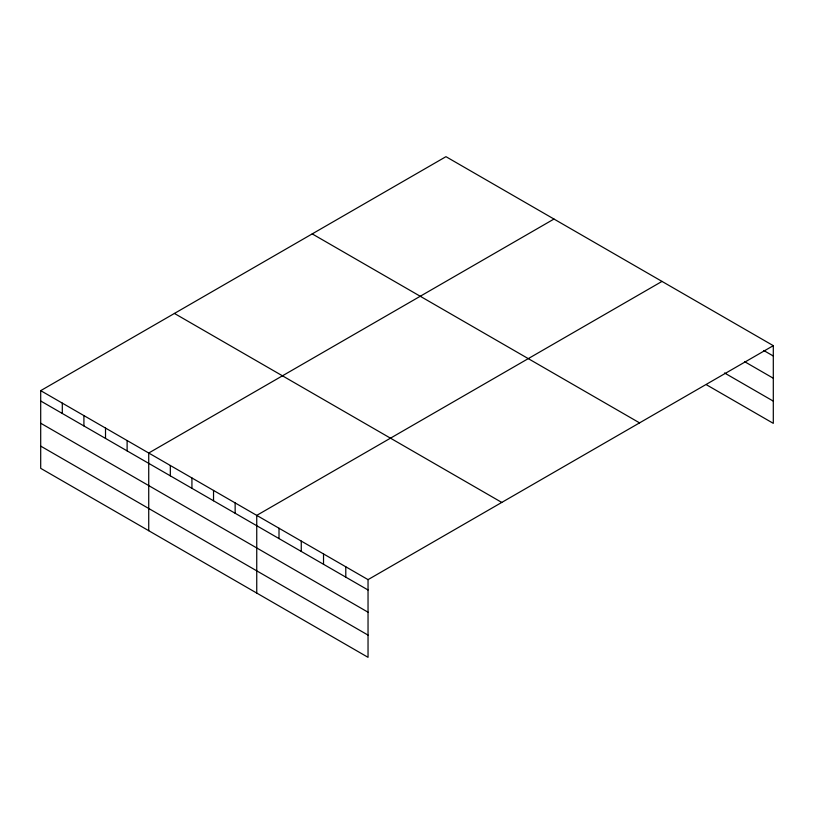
<?xml version="1.0" encoding="UTF-8"?>
<svg xmlns="http://www.w3.org/2000/svg" width="814" height="814" viewBox="0 0 814 814"><rect width="100%" height="100%" fill="white"/><g stroke="black" fill="none" stroke-linecap="round" stroke-linejoin="round"><path stroke-width="1.22" d="M40.7 390.649L368.04 579.639L368.04 657.325L40.7 468.335L40.7 390.649L445.96 156.675L773.3 345.665L773.3 423.351L706.521 384.798M553.978 219.047L148.728 453.022L148.728 530.697M662.006 281.41L256.746 515.384L256.746 593.06M368.04 579.639L773.3 345.665M763.756 350.508L773.3 356.013M744.678 361.711L773.3 378.235M724.541 372.975L773.3 401.129M312.22 233.893L639.57 422.883M174.43 313.441L501.78 502.431M40.7 400.997L368.04 589.987M40.7 423.219L368.04 612.209M40.7 446.113L368.04 635.103M345.787 566.788L345.787 577.136M323.524 553.937L323.524 564.285M301.261 541.086L301.261 551.434M279.009 528.235L279.009 538.583M235.144 502.91L235.144 513.258M213.533 490.435L213.533 500.783M191.931 477.96L191.931 488.308M170.33 465.496L170.33 475.834M127.116 440.547L127.116 450.885M105.515 428.072L105.515 438.41M83.913 415.598L83.913 425.936M62.302 403.123L62.302 413.471"/></g></svg>
